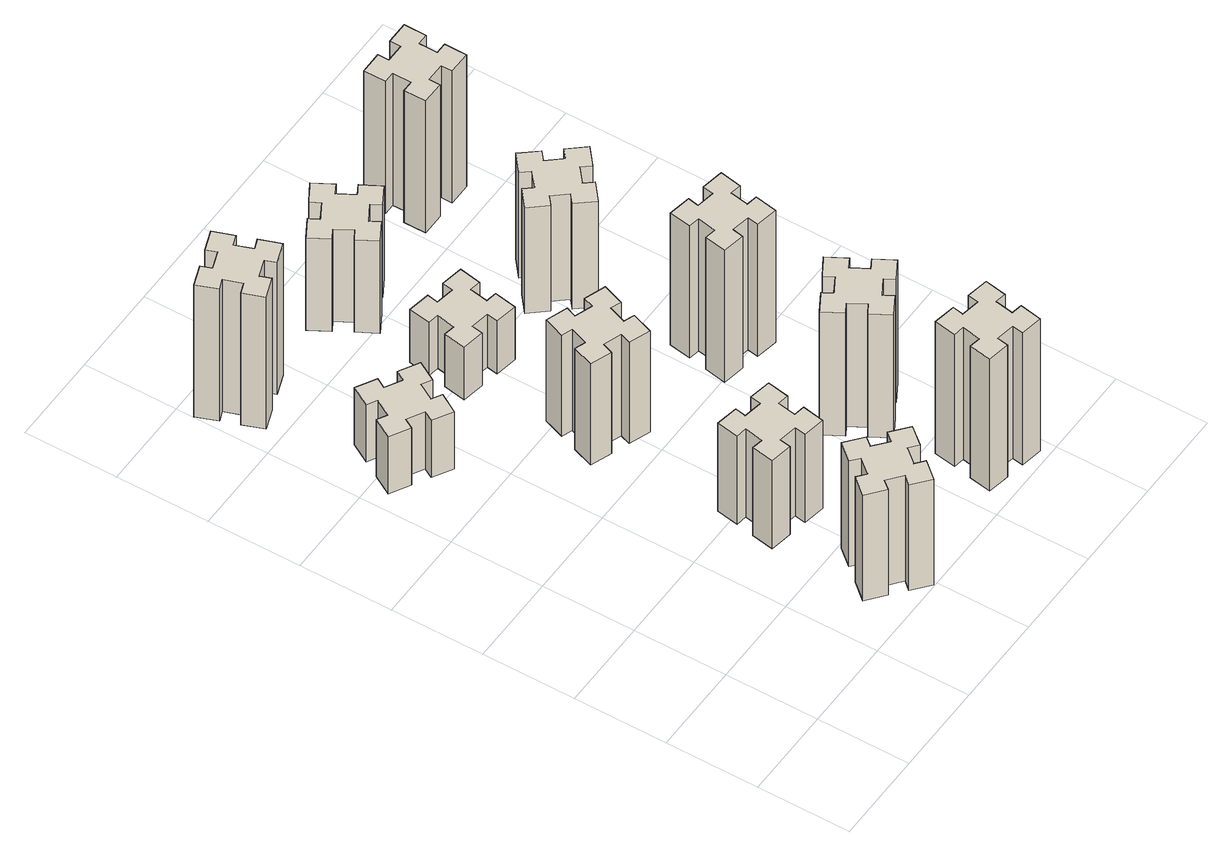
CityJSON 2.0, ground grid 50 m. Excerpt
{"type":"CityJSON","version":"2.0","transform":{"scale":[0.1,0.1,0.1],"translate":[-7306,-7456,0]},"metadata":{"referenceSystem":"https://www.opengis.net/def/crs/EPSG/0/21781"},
"CityObjects":{
"building1":{"type":"Building","attributes":{"class":"1000","function":"1000","usage":"1000","yearOfConstruction":2016,"roofType":"1000","measuredHeight":72,"storeysAboveGround":30,"storeysBelowGround":0},"geometry":[{"type":"Solid","lod":"1","boundaries":[[[[0,1,2,3,4,5,6,7,8,9,10,11,12,13,14,15,16,17,18,19]],[[17,16,20,21]],[[16,15,22,20]],[[15,14,23,22]],[[14,13,24,23]],[[13,12,25,24]],[[12,11,26,25]],[[11,10,27,26]],[[10,9,28,27]],[[9,8,29,28]],[[8,7,30,29]],[[7,6,31,30]],[[6,5,32,31]],[[5,4,33,32]],[[4,3,34,33]],[[3,2,35,34]],[[2,1,36,35]],[[1,0,37,36]],[[0,19,38,37]],[[19,18,39,38]],[[18,17,21,39]],[[24,25,26,27,28,29,30,31,32,33,34,35,36,37,38,39,21,20,22,23]]]]}]},
"building2":{"type":"Building","attributes":{"class":"1000","function":"1000","usage":"1000","yearOfConstruction":2016,"roofType":"1000","measuredHeight":39,"storeysAboveGround":30,"storeysBelowGround":0},"geometry":[{"type":"Solid","lod":"1","boundaries":[[[[40,41,42,43,44,45,46,47,48,49,50,51,52,53,54,55,56,57,58,59]],[[57,56,60,61]],[[56,55,62,60]],[[55,54,63,62]],[[54,53,64,63]],[[53,52,65,64]],[[52,51,66,65]],[[51,50,67,66]],[[50,49,68,67]],[[49,48,69,68]],[[48,47,70,69]],[[47,46,71,70]],[[46,45,72,71]],[[45,44,73,72]],[[44,43,74,73]],[[43,42,75,74]],[[42,41,76,75]],[[41,40,77,76]],[[40,59,78,77]],[[59,58,79,78]],[[58,57,61,79]],[[64,65,66,67,68,69,70,71,72,73,74,75,76,77,78,79,61,60,62,63]]]]}]},
"building3":{"type":"Building","attributes":{"class":"1000","function":"1000","usage":"1000","yearOfConstruction":2016,"roofType":"1000","measuredHeight":90,"storeysAboveGround":30,"storeysBelowGround":0},"geometry":[{"type":"Solid","lod":"1","boundaries":[[[[80,81,82,83,84,85,86,87,88,89,90,91,92,93,94,95,96,97,98,99]],[[97,96,100,101]],[[96,95,102,100]],[[95,94,103,102]],[[94,93,104,103]],[[93,92,105,104]],[[92,91,106,105]],[[91,90,107,106]],[[90,89,108,107]],[[89,88,109,108]],[[88,87,110,109]],[[87,86,111,110]],[[86,85,112,111]],[[85,84,113,112]],[[84,83,114,113]],[[83,82,115,114]],[[82,81,116,115]],[[81,80,117,116]],[[80,99,118,117]],[[99,98,119,118]],[[98,97,101,119]],[[104,105,106,107,108,109,110,111,112,113,114,115,116,117,118,119,101,100,102,103]]]]}]},
"building4":{"type":"Building","attributes":{"class":"1000","function":"1000","usage":"1000","yearOfConstruction":2016,"roofType":"1000","measuredHeight":60,"storeysAboveGround":30,"storeysBelowGround":0},"geometry":[{"type":"Solid","lod":"1","boundaries":[[[[120,121,122,123,124,125,126,127,128,129,130,131,132,133,134,135,136,137,138,139]],[[137,136,140,141]],[[136,135,142,140]],[[135,134,143,142]],[[134,133,144,143]],[[133,132,145,144]],[[132,131,146,145]],[[131,130,147,146]],[[130,129,148,147]],[[129,128,149,148]],[[128,127,150,149]],[[127,126,151,150]],[[126,125,152,151]],[[125,124,153,152]],[[124,123,154,153]],[[123,122,155,154]],[[122,121,156,155]],[[121,120,157,156]],[[120,139,158,157]],[[139,138,159,158]],[[138,137,141,159]],[[144,145,146,147,148,149,150,151,152,153,154,155,156,157,158,159,141,140,142,143]]]]}]},
"building5":{"type":"Building","attributes":{"class":"1000","function":"1000","usage":"1000","yearOfConstruction":2016,"roofType":"1000","measuredHeight":69,"storeysAboveGround":30,"storeysBelowGround":0},"geometry":[{"type":"Solid","lod":"1","boundaries":[[[[160,161,162,163,164,165,166,167,168,169,170,171,172,173,174,175,176,177,178,179]],[[177,176,180,181]],[[176,175,182,180]],[[175,174,183,182]],[[174,173,184,183]],[[173,172,185,184]],[[172,171,186,185]],[[171,170,187,186]],[[170,169,188,187]],[[169,168,189,188]],[[168,167,190,189]],[[167,166,191,190]],[[166,165,192,191]],[[165,164,193,192]],[[164,163,194,193]],[[163,162,195,194]],[[162,161,196,195]],[[161,160,197,196]],[[160,179,198,197]],[[179,178,199,198]],[[178,177,181,199]],[[184,185,186,187,188,189,190,191,192,193,194,195,196,197,198,199,181,180,182,183]]]]}]},
"building6":{"type":"Building","attributes":{"class":"1000","function":"1000","usage":"1000","yearOfConstruction":2016,"roofType":"1000","measuredHeight":36,"storeysAboveGround":30,"storeysBelowGround":0},"geometry":[{"type":"Solid","lod":"1","boundaries":[[[[200,201,202,203,204,205,206,207,208,209,210,211,212,213,214,215,216,217,218,219]],[[217,216,220,221]],[[216,215,222,220]],[[215,214,223,222]],[[214,213,224,223]],[[213,212,225,224]],[[212,211,226,225]],[[211,210,227,226]],[[210,209,228,227]],[[209,208,229,228]],[[208,207,230,229]],[[207,206,231,230]],[[206,205,232,231]],[[205,204,233,232]],[[204,203,234,233]],[[203,202,235,234]],[[202,201,236,235]],[[201,200,237,236]],[[200,219,238,237]],[[219,218,239,238]],[[218,217,221,239]],[[224,225,226,227,228,229,230,231,232,233,234,235,236,237,238,239,221,220,222,223]]]]}]},
"building7":{"type":"Building","attributes":{"class":"1000","function":"1000","usage":"1000","yearOfConstruction":2016,"roofType":"1000","measuredHeight":90,"storeysAboveGround":30,"storeysBelowGround":0},"geometry":[{"type":"Solid","lod":"1","boundaries":[[[[240,241,242,243,244,245,246,247,248,249,250,251,252,253,254,255,256,257,258,259]],[[257,256,260,261]],[[256,255,262,260]],[[255,254,263,262]],[[254,253,264,263]],[[253,252,265,264]],[[252,251,266,265]],[[251,250,267,266]],[[250,249,268,267]],[[249,248,269,268]],[[248,247,270,269]],[[247,246,271,270]],[[246,245,272,271]],[[245,244,273,272]],[[244,243,274,273]],[[243,242,275,274]],[[242,241,276,275]],[[241,240,277,276]],[[240,259,278,277]],[[259,258,279,278]],[[258,257,261,279]],[[264,265,266,267,268,269,270,271,272,273,274,275,276,277,278,279,261,260,262,263]]]]}]},
"building8":{"type":"Building","attributes":{"class":"1000","function":"1000","usage":"1000","yearOfConstruction":2016,"roofType":"1000","measuredHeight":63,"storeysAboveGround":30,"storeysBelowGround":0},"geometry":[{"type":"Solid","lod":"1","boundaries":[[[[280,281,282,283,284,285,286,287,288,289,290,291,292,293,294,295,296,297,298,299]],[[297,296,300,301]],[[296,295,302,300]],[[295,294,303,302]],[[294,293,304,303]],[[293,292,305,304]],[[292,291,306,305]],[[291,290,307,306]],[[290,289,308,307]],[[289,288,309,308]],[[288,287,310,309]],[[287,286,311,310]],[[286,285,312,311]],[[285,284,313,312]],[[284,283,314,313]],[[283,282,315,314]],[[282,281,316,315]],[[281,280,317,316]],[[280,299,318,317]],[[299,298,319,318]],[[298,297,301,319]],[[304,305,306,307,308,309,310,311,312,313,314,315,316,317,318,319,301,300,302,303]]]]}]},
"building9":{"type":"Building","attributes":{"class":"1000","function":"1000","usage":"1000","yearOfConstruction":2016,"roofType":"1000","measuredHeight":84,"storeysAboveGround":30,"storeysBelowGround":0},"geometry":[{"type":"Solid","lod":"1","boundaries":[[[[320,321,322,323,324,325,326,327,328,329,330,331,332,333,334,335,336,337,338,339]],[[337,336,340,341]],[[336,335,342,340]],[[335,334,343,342]],[[334,333,344,343]],[[333,332,345,344]],[[332,331,346,345]],[[331,330,347,346]],[[330,329,348,347]],[[329,328,349,348]],[[328,327,350,349]],[[327,326,351,350]],[[326,325,352,351]],[[325,324,353,352]],[[324,323,354,353]],[[323,322,355,354]],[[322,321,356,355]],[[321,320,357,356]],[[320,339,358,357]],[[339,338,359,358]],[[338,337,341,359]],[[344,345,346,347,348,349,350,351,352,353,354,355,356,357,358,359,341,340,342,343]]]]}]},
"building10":{"type":"Building","attributes":{"class":"1000","function":"1000","usage":"1000","yearOfConstruction":2016,"roofType":"1000","measuredHeight":90,"storeysAboveGround":30,"storeysBelowGround":0},"geometry":[{"type":"Solid","lod":"1","boundaries":[[[[360,361,362,363,364,365,366,367,368,369,370,371,372,373,374,375,376,377,378,379]],[[377,376,380,381]],[[376,375,382,380]],[[375,374,383,382]],[[374,373,384,383]],[[373,372,385,384]],[[372,371,386,385]],[[371,370,387,386]],[[370,369,388,387]],[[369,368,389,388]],[[368,367,390,389]],[[367,366,391,390]],[[366,365,392,391]],[[365,364,393,392]],[[364,363,394,393]],[[363,362,395,394]],[[362,361,396,395]],[[361,360,397,396]],[[360,379,398,397]],[[379,378,399,398]],[[378,377,381,399]],[[384,385,386,387,388,389,390,391,392,393,394,395,396,397,398,399,381,380,382,383]]]]}]},
"building11":{"type":"Building","attributes":{"class":"1000","function":"1000","usage":"1000","yearOfConstruction":2016,"roofType":"1000","measuredHeight":72,"storeysAboveGround":30,"storeysBelowGround":0},"geometry":[{"type":"Solid","lod":"1","boundaries":[[[[400,401,402,403,404,405,406,407,408,409,410,411,412,413,414,415,416,417,418,419]],[[417,416,420,421]],[[416,415,422,420]],[[415,414,423,422]],[[414,413,424,423]],[[413,412,425,424]],[[412,411,426,425]],[[411,410,427,426]],[[410,409,428,427]],[[409,408,429,428]],[[408,407,430,429]],[[407,406,431,430]],[[406,405,432,431]],[[405,404,433,432]],[[404,403,434,433]],[[403,402,435,434]],[[402,401,436,435]],[[401,400,437,436]],[[400,419,438,437]],[[419,418,439,438]],[[418,417,421,439]],[[424,425,426,427,428,429,430,431,432,433,434,435,436,437,438,439,421,420,422,423]]]]}]},
"building12":{"type":"Building","attributes":{"class":"1000","function":"1000","usage":"1000","yearOfConstruction":2016,"roofType":"1000","measuredHeight":90,"storeysAboveGround":30,"storeysBelowGround":0},"geometry":[{"type":"Solid","lod":"1","boundaries":[[[[440,441,442,443,444,445,446,447,448,449,450,451,452,453,454,455,456,457,458,459]],[[457,456,460,461]],[[456,455,462,460]],[[455,454,463,462]],[[454,453,464,463]],[[453,452,465,464]],[[452,451,466,465]],[[451,450,467,466]],[[450,449,468,467]],[[449,448,469,468]],[[448,447,470,469]],[[447,446,471,470]],[[446,445,472,471]],[[445,444,473,472]],[[444,443,474,473]],[[443,442,475,474]],[[442,441,476,475]],[[441,440,477,476]],[[440,459,478,477]],[[459,458,479,478]],[[458,457,461,479]],[[464,465,466,467,468,469,470,471,472,473,474,475,476,477,478,479,461,460,462,463]]]]}]}
},
"vertices":[
[856,193,0],[933,129,0],[894,83,0],[986,6,0],[1063,98,0],[1017,136,0],[1082,213,0],[1128,174,0],[1205,266,0],[1113,343,0],[1074,297,0],[998,362,0],[1036,408,0],[944,485,0],[867,393,0],[913,354,0],[849,278,0],[803,316,0],[726,224,0],[818,147,0],[849,278,720],[803,316,720],[913,354,720],[867,393,720],[944,485,720],[1036,408,720],[998,362,720],[1074,297,720],[1113,343,720],[1205,266,720],[1128,174,720],[1082,213,720],[1017,136,720],[1063,98,720],[986,6,720],[894,83,720],[933,129,720],[856,193,720],[818,147,720],[726,224,720],
[396,2367,0],[446,2454,0],[498,2424,0],[558,2528,0],[454,2588,0],[424,2536,0],[337,2586,0],[367,2638,0],[263,2698,0],[203,2594,0],[255,2564,0],[205,2477,0],[153,2507,0],[93,2403,0],[197,2343,0],[227,2395,0],[314,2345,0],[284,2293,0],[388,2233,0],[448,2337,0],[314,2345,390],[284,2293,390],[227,2395,390],[197,2343,390],[93,2403,390],[153,2507,390],[205,2477,390],[255,2564,390],[203,2594,390],[263,2698,390],[367,2638,390],[337,2586,390],[424,2536,390],[454,2588,390],[558,2528,390],[498,2424,390],[446,2454,390],[396,2367,390],[448,2337,390],[388,2233,390],
[105,3315,0],[139,3221,0],[83,3200,0],[124,3087,0],[237,3129,0],[216,3185,0],[310,3219,0],[330,3163,0],[443,3204,0],[402,3317,0],[346,3296,0],[312,3390,0],[368,3410,0],[327,3523,0],[214,3482,0],[235,3426,0],[141,3392,0],[120,3448,0],[7,3407,0],[49,3294,0],[141,3392,900],[120,3448,900],[235,3426,900],[214,3482,900],[327,3523,900],[368,3410,900],[312,3390,900],[346,3296,900],[402,3317,900],[443,3204,900],[330,3163,900],[310,3219,900],[216,3185,900],[237,3129,900],[124,3087,900],[83,3200,900],[139,3221,900],[105,3315,900],[49,3294,900],[7,3407,900],
[866,954,0],[848,855,0],[789,866,0],[768,747,0],[887,727,0],[897,786,0],[995,768,0],[985,709,0],[1103,688,0],[1124,807,0],[1065,817,0],[1082,915,0],[1141,905,0],[1162,1023,0],[1044,1044,0],[1034,985,0],[935,1002,0],[946,1061,0],[827,1082,0],[807,964,0],[935,1002,600],[946,1061,600],[1034,985,600],[1044,1044,600],[1162,1023,600],[1141,905,600],[1082,915,600],[1065,817,600],[1124,807,600],[1103,688,600],[985,709,600],[995,768,600],[897,786,600],[887,727,600],[768,747,600],[789,866,600],[848,855,600],[866,954,600],[807,964,600],[827,1082,600],
[1052,1741,0],[1086,1835,0],[1142,1814,0],[1183,1927,0],[1070,1968,0],[1050,1912,0],[956,1946,0],[977,2002,0],[864,2043,0],[823,1930,0],[879,1910,0],[845,1816,0],[789,1837,0],[747,1724,0],[860,1683,0],[881,1739,0],[975,1705,0],[954,1649,0],[1067,1607,0],[1108,1720,0],[975,1705,690],[954,1649,690],[881,1739,690],[860,1683,690],[747,1724,690],[789,1837,690],[845,1816,690],[879,1910,690],[823,1930,690],[864,2043,690],[977,2002,690],[956,1946,690],[1050,1912,690],[1070,1968,690],[1183,1927,690],[1142,1814,690],[1086,1835,690],[1052,1741,690],[1108,1720,690],[1067,1607,690],
[1034,2665,0],[935,2682,0],[946,2741,0],[827,2762,0],[807,2644,0],[866,2634,0],[848,2535,0],[789,2546,0],[768,2427,0],[887,2407,0],[897,2466,0],[995,2448,0],[985,2389,0],[1103,2368,0],[1124,2487,0],[1065,2497,0],[1082,2595,0],[1141,2585,0],[1162,2703,0],[1044,2724,0],[1082,2595,360],[1141,2585,360],[1065,2497,360],[1124,2487,360],[1103,2368,360],[985,2389,360],[995,2448,360],[897,2466,360],[887,2407,360],[768,2427,360],[789,2546,360],[848,2535,360],[866,2634,360],[807,2644,360],[827,2762,360],[946,2741,360],[935,2682,360],[1034,2665,360],[1044,2724,360],[1162,2703,360],
[1874,345,0],[1775,362,0],[1786,421,0],[1667,442,0],[1647,324,0],[1706,314,0],[1688,215,0],[1629,226,0],[1608,107,0],[1727,87,0],[1737,146,0],[1835,128,0],[1825,69,0],[1943,48,0],[1964,167,0],[1905,177,0],[1922,275,0],[1981,265,0],[2002,383,0],[1884,404,0],[1922,275,900],[1981,265,900],[1905,177,900],[1964,167,900],[1943,48,900],[1825,69,900],[1835,128,900],[1737,146,900],[1727,87,900],[1608,107,900],[1629,226,900],[1688,215,900],[1706,314,900],[1647,324,900],[1667,442,900],[1786,421,900],[1775,362,900],[1874,345,900],[1884,404,900],[2002,383,900],
[1086,3217,0],[1036,3304,0],[1088,3334,0],[1028,3438,0],[924,3378,0],[954,3326,0],[867,3276,0],[837,3328,0],[733,3268,0],[793,3164,0],[845,3194,0],[895,3107,0],[843,3077,0],[903,2973,0],[1007,3033,0],[977,3085,0],[1064,3135,0],[1094,3083,0],[1198,3143,0],[1138,3247,0],[1064,3135,630],[1094,3083,630],[977,3085,630],[1007,3033,630],[903,2973,630],[843,3077,630],[895,3107,630],[845,3194,630],[793,3164,630],[733,3268,630],[837,3328,630],[867,3276,630],[954,3326,630],[924,3378,630],[1028,3438,630],[1088,3334,630],[1036,3304,630],[1086,3217,630],[1138,3247,630],[1198,3143,630],
[1585,874,0],[1635,787,0],[1583,757,0],[1643,653,0],[1747,713,0],[1717,765,0],[1804,815,0],[1834,763,0],[1938,823,0],[1878,927,0],[1826,897,0],[1776,984,0],[1828,1014,0],[1768,1118,0],[1664,1058,0],[1694,1006,0],[1607,956,0],[1577,1008,0],[1473,948,0],[1533,844,0],[1607,956,840],[1577,1008,840],[1694,1006,840],[1664,1058,840],[1768,1118,840],[1828,1014,840],[1776,984,840],[1826,897,840],[1878,927,840],[1938,823,840],[1834,763,840],[1804,815,840],[1717,765,840],[1747,713,840],[1643,653,840],[1583,757,840],[1635,787,840],[1585,874,840],[1533,844,840],[1473,948,840],
[1637,1526,0],[1735,1508,0],[1725,1449,0],[1843,1428,0],[1864,1547,0],[1805,1557,0],[1822,1655,0],[1881,1645,0],[1902,1763,0],[1784,1784,0],[1774,1725,0],[1675,1742,0],[1686,1801,0],[1567,1822,0],[1547,1704,0],[1606,1694,0],[1588,1595,0],[1529,1606,0],[1508,1487,0],[1627,1467,0],[1588,1595,900],[1529,1606,900],[1606,1694,900],[1547,1704,900],[1567,1822,900],[1686,1801,900],[1675,1742,900],[1774,1725,900],[1784,1784,900],[1902,1763,900],[1881,1645,900],[1822,1655,900],[1805,1557,900],[1864,1547,900],[1843,1428,900],[1725,1449,900],[1735,1508,900],[1637,1526,900],[1627,1467,900],[1508,1487,900],
[1489,2433,0],[1553,2356,0],[1507,2318,0],[1584,2226,0],[1676,2303,0],[1638,2349,0],[1714,2413,0],[1753,2367,0],[1845,2444,0],[1768,2536,0],[1722,2498,0],[1657,2574,0],[1703,2613,0],[1626,2705,0],[1534,2628,0],[1573,2582,0],[1496,2517,0],[1458,2563,0],[1366,2486,0],[1443,2394,0],[1496,2517,720],[1458,2563,720],[1573,2582,720],[1534,2628,720],[1626,2705,720],[1703,2613,720],[1657,2574,720],[1722,2498,720],[1768,2536,720],[1845,2444,720],[1753,2367,720],[1714,2413,720],[1638,2349,720],[1676,2303,720],[1584,2226,720],[1507,2318,720],[1553,2356,720],[1489,2433,720],[1443,2394,720],[1366,2486,720],
[1655,3195,0],[1755,3195,0],[1755,3135,0],[1875,3135,0],[1875,3255,0],[1815,3255,0],[1815,3355,0],[1875,3355,0],[1875,3475,0],[1755,3475,0],[1755,3415,0],[1655,3415,0],[1655,3475,0],[1535,3475,0],[1535,3355,0],[1595,3355,0],[1595,3255,0],[1535,3255,0],[1535,3135,0],[1655,3135,0],[1595,3255,900],[1535,3255,900],[1595,3355,900],[1535,3355,900],[1535,3475,900],[1655,3475,900],[1655,3415,900],[1755,3415,900],[1755,3475,900],[1875,3475,900],[1875,3355,900],[1815,3355,900],[1815,3255,900],[1875,3255,900],[1875,3135,900],[1755,3135,900],[1755,3195,900],[1655,3195,900],[1655,3135,900],[1535,3135,900]
]}
